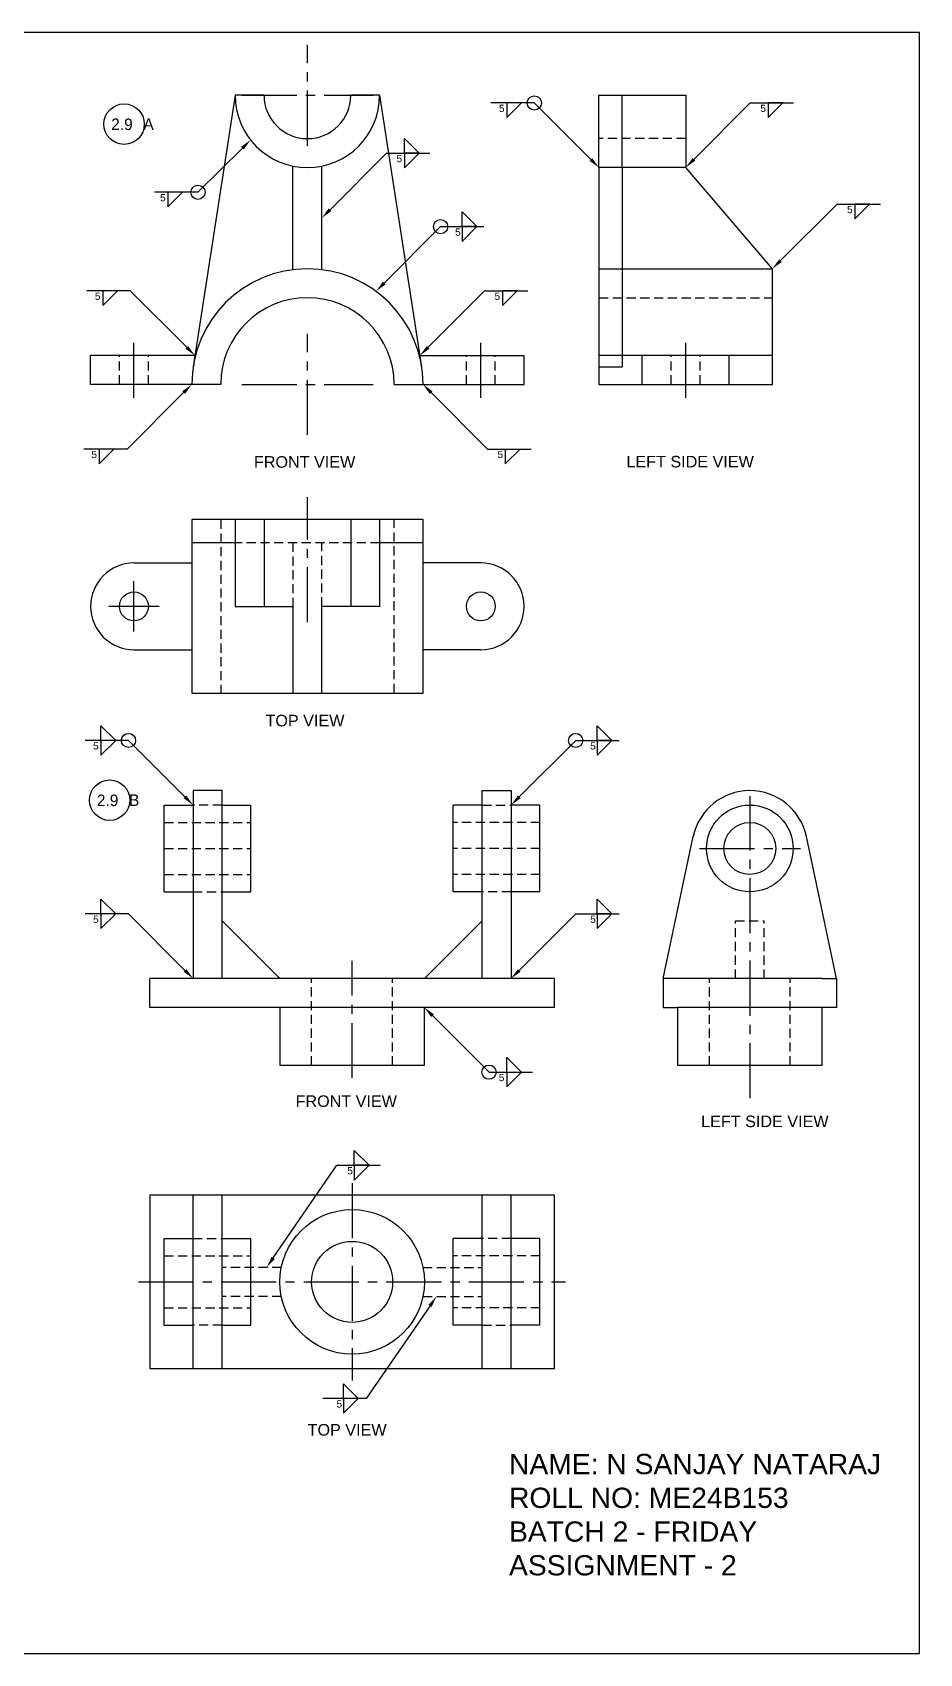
# Model space of a CAD drawing. Header units: millimetres. Extents: x 3223 to 4091, y 1443 to 2004.
# Drawn here: x 3784 to 4091, y 1443 to 2004 of the extents above; entities that cross this region are included whole.
import ezdxf
from ezdxf import colors
from ezdxf.entities.mleader import LeaderData, LeaderLine
from ezdxf.math import Vec2, Vec3

# ---------------------------------------------------------------- set-up
doc = ezdxf.new("R2010")
doc.units = ezdxf.units.MM
doc.linetypes.add('CENTER2', pattern=[28.575, 19.05, -3.175, 3.175, -3.175])
doc.linetypes.add('HIDDEN2', pattern=[4.7625, 3.175, -1.5875])
doc.styles.get("Standard").update_dxf_attribs({"font": 'arial.ttf'})

msp = doc.modelspace()

# ---------------------------------------------------------------- linework, layer by layer
for p, q in [((4091.16, 2004.1), (3223.18, 2004.1)), ((4091.16, 1443.38), (4091.16, 2004.1)), ((3854.36, 1982.35), (3839.83, 1888.47)), ((3864.36, 1982.35), (3854.36, 1982.35)), ((3904.36, 1982.35), (3894.36, 1982.35)), ((3904.36, 1982.35), (3918.89, 1888.47)), ((3980.23, 1982.35), (4010.23, 1982.35)), ((3980.23, 1957.35), (3980.23, 1982.35)), ((3988.23, 1957.35), (3988.23, 1982.35)), ((4010.23, 1982.35), (4010.23, 1957.35)), ((3874.36, 1922.04), (3874.36, 1957.86)), ((3884.36, 1922.04), (3884.36, 1957.86)), ((4010.23, 1957.35), (3980.23, 1957.35)), ((3980.23, 1957.35), (3980.23, 1882.35)), ((3988.23, 1957.35), (3988.23, 1888.47)), ((4040.23, 1922.35), (4010.23, 1957.35)), ((3980.23, 1922.35), (4040.23, 1922.35)), ((4040.23, 1892.35), (4040.23, 1922.35)), ((3840.44, 1892.35), (3804.36, 1892.35)), ((3804.36, 1882.35), (3804.36, 1892.35)), ((3918.29, 1892.35), (3954.36, 1892.35)), ((3954.36, 1882.35), (3954.36, 1892.35)), ((4040.23, 1892.35), (3980.23, 1892.35)), ((3995.23, 1882.35), (3995.23, 1892.35)), ((4025.23, 1882.35), (4025.23, 1892.35)), ((4040.23, 1882.35), (4040.23, 1892.35)), ((3980.23, 1888.47), (3988.23, 1888.47)), ((3849.36, 1882.35), (3804.36, 1882.35)), ((3909.36, 1882.35), (3954.36, 1882.35)), ((3980.23, 1882.35), (4040.23, 1882.35)), ((3919.36, 1835.59), (3839.36, 1835.59)), ((3839.36, 1835.59), (3839.36, 1775.59)), ((3854.36, 1835.59), (3854.36, 1805.59)), ((3864.36, 1835.59), (3864.36, 1805.59)), ((3894.36, 1835.59), (3894.36, 1805.59)), ((3904.36, 1835.59), (3904.36, 1805.59)), ((3919.36, 1775.59), (3919.36, 1835.59)), ((3854.36, 1827.59), (3839.36, 1827.59)), ((3919.36, 1827.59), (3904.36, 1827.59)), ((3819.36, 1820.59), (3839.36, 1820.59)), ((3939.36, 1820.59), (3919.36, 1820.59)), ((3854.36, 1805.59), (3874.36, 1805.59)), ((3874.36, 1805.59), (3874.36, 1775.59)), ((3884.36, 1775.59), (3884.36, 1805.59)), ((3904.36, 1805.59), (3884.36, 1805.59)), ((3819.36, 1790.59), (3839.36, 1790.59)), ((3939.36, 1790.59), (3919.36, 1790.59)), ((3839.36, 1775.59), (3919.36, 1775.59)), ((3849.83, 1741.85), (3839.83, 1741.85)), ((3839.83, 1741.85), (3839.83, 1676.85)), ((3849.83, 1721.85), (3849.83, 1741.85)), ((3939.83, 1721.85), (3939.83, 1741.85)), ((3939.83, 1741.85), (3949.83, 1741.85)), ((3949.83, 1741.85), (3949.83, 1676.85)), ((3829.83, 1736.85), (3839.83, 1736.85)), ((3829.83, 1706.85), (3829.83, 1736.85)), ((3849.83, 1736.85), (3859.83, 1736.85)), ((3859.83, 1706.85), (3859.83, 1736.85)), ((3929.83, 1706.85), (3929.83, 1736.85)), ((3939.83, 1736.85), (3929.83, 1736.85)), ((3959.83, 1736.85), (3949.83, 1736.85)), ((3959.83, 1706.85), (3959.83, 1736.85)), ((3849.83, 1676.85), (3849.83, 1721.85)), ((3939.83, 1676.85), (3939.83, 1721.85)), ((4002.43, 1676.85), (4012.87, 1726.01)), ((4062.43, 1676.85), (4051.99, 1726.01)), ((3829.83, 1706.85), (3839.83, 1706.85)), ((3849.83, 1706.85), (3859.83, 1706.85)), ((3939.83, 1706.85), (3929.83, 1706.85)), ((3959.83, 1706.85), (3949.83, 1706.85)), ((3849.83, 1676.85), (3849.83, 1696.85)), ((3849.83, 1696.85), (3869.83, 1676.85)), ((3939.83, 1696.85), (3919.83, 1676.85)), ((3939.83, 1676.85), (3939.83, 1696.85)), ((3964.83, 1676.85), (3824.83, 1676.85)), ((3824.83, 1666.85), (3824.83, 1676.85)), ((3964.83, 1666.85), (3964.83, 1676.85)), ((4007.43, 1676.85), (4002.43, 1676.85)), ((4002.43, 1676.85), (4002.43, 1666.85)), ((4057.43, 1676.85), (4007.43, 1676.85)), ((4057.43, 1676.85), (4062.43, 1676.85)), ((4062.43, 1676.85), (4062.43, 1666.85)), ((3964.83, 1666.85), (3824.83, 1666.85)), ((3869.83, 1666.85), (3869.83, 1646.85)), ((3919.83, 1646.85), (3919.83, 1666.85)), ((4002.43, 1666.85), (4007.43, 1666.85)), ((4057.43, 1666.85), (4007.43, 1666.85)), ((4007.43, 1666.85), (4007.43, 1646.85)), ((4057.43, 1646.85), (4057.43, 1666.85)), ((4062.43, 1666.85), (4057.43, 1666.85)), ((3869.83, 1646.85), (3919.83, 1646.85)), ((4007.43, 1646.85), (4057.43, 1646.85)), ((3964.83, 1601.94), (3824.83, 1601.94)), ((3824.83, 1601.94), (3824.83, 1541.94)), ((3839.83, 1541.94), (3839.83, 1601.94)), ((3849.83, 1541.94), (3849.83, 1601.94)), ((3939.83, 1541.94), (3939.83, 1601.94)), ((3949.83, 1541.94), (3949.83, 1601.94)), ((3964.83, 1571.94), (3964.83, 1601.94)), ((3829.83, 1556.94), (3829.83, 1586.94)), ((3829.83, 1586.94), (3839.83, 1586.94)), ((3849.83, 1586.94), (3859.83, 1586.94)), ((3859.83, 1556.94), (3859.83, 1586.94)), ((3929.83, 1556.94), (3929.83, 1586.94)), ((3939.83, 1586.94), (3929.83, 1586.94)), ((3959.83, 1586.94), (3949.83, 1586.94)), ((3959.83, 1556.94), (3959.83, 1586.94)), ((3964.83, 1541.94), (3964.83, 1571.94)), ((3829.83, 1556.94), (3839.83, 1556.94)), ((3849.83, 1556.94), (3859.83, 1556.94)), ((3939.83, 1556.94), (3929.83, 1556.94)), ((3959.83, 1556.94), (3949.83, 1556.94)), ((3824.83, 1541.94), (3894.83, 1541.94)), ((3894.83, 1541.94), (3964.83, 1541.94)), ((3223.18, 1443.38), (4091.16, 1443.38))]:
    msp.add_line(p, q)
at = {"linetype": 'CENTER2'}
for p, q in [((3879.36, 1964.91), (3879.36, 1999.8)), ((3856.63, 1982.35), (3902.1, 1982.35)), ((3819.36, 1877.72), (3819.36, 1896.9)), ((3879.36, 1864.91), (3879.36, 1899.8)), ((3939.36, 1877.72), (3939.36, 1896.9)), ((4010.23, 1877.72), (4010.23, 1896.9)), ((3856.63, 1882.35), (3902.1, 1882.35)), ((3879.36, 1800.14), (3879.36, 1843.39)), ((3819.36, 1796.87), (3819.36, 1814.31)), ((3828.09, 1805.59), (3810.64, 1805.59)), ((4032.49, 1635.43), (4032.49, 1739.91)), ((4015.02, 1721.85), (4049.95, 1721.85)), ((3894.83, 1642.4), (3894.83, 1682.96)), ((3894.83, 1606.11), (3894.83, 1537.78)), ((3820.94, 1571.94), (3968.71, 1571.94))]:
    msp.add_line(p, q, dxfattribs=at)
at = {"color": 3}
for p, q in [((3948.35, 1979.71), (3948.35, 1974.62)), ((3948.35, 1974.62), (3953.43, 1979.71)), ((4043.85, 1979.71), (4038.77, 1979.71)), ((4038.77, 1979.71), (4038.77, 1974.62)), ((4038.77, 1974.62), (4043.85, 1979.71)), ((3912.9, 1962.31), (3912.9, 1967.4)), ((3912.9, 1967.4), (3917.99, 1962.31)), ((3917.99, 1962.31), (3912.9, 1962.31)), ((3912.9, 1962.31), (3912.9, 1957.22)), ((3912.9, 1957.22), (3917.99, 1962.31)), ((3831.1, 1948.81), (3831.1, 1943.72)), ((3831.1, 1943.72), (3836.19, 1948.81)), ((3932.89, 1936.92), (3932.89, 1942.01)), ((3932.89, 1942.01), (3937.98, 1936.92)), ((4073.85, 1944.71), (4068.77, 1944.71)), ((4068.77, 1944.71), (4068.77, 1939.62)), ((4068.77, 1939.62), (4073.85, 1944.71)), ((3937.98, 1936.92), (3932.89, 1936.92)), ((3932.89, 1936.92), (3932.89, 1931.83)), ((3932.89, 1931.83), (3937.98, 1936.92)), ((3808.55, 1914.71), (3808.55, 1909.62)), ((3808.55, 1909.62), (3813.64, 1914.71)), ((3951.92, 1914.71), (3946.83, 1914.71)), ((3946.83, 1914.71), (3946.83, 1909.62)), ((3946.83, 1909.62), (3951.92, 1914.71)), ((3807.34, 1859.99), (3807.34, 1854.9)), ((3807.34, 1854.9), (3812.43, 1859.99)), ((3947.83, 1859.99), (3947.83, 1854.9)), ((3947.83, 1854.9), (3952.92, 1859.99)), ((3807.94, 1759.21), (3807.94, 1764.3)), ((3807.94, 1764.3), (3813.03, 1759.21)), ((3979.63, 1759.21), (3979.63, 1764.3)), ((3979.63, 1764.3), (3984.72, 1759.21)), ((3807.94, 1759.21), (3807.94, 1754.13)), ((3807.94, 1754.13), (3813.03, 1759.21)), ((3984.72, 1759.21), (3979.63, 1759.21)), ((3979.63, 1759.21), (3979.63, 1754.13)), ((3979.63, 1754.13), (3984.72, 1759.21)), ((3807.94, 1699.21), (3807.94, 1704.3)), ((3807.94, 1704.3), (3813.03, 1699.21)), ((3807.94, 1699.21), (3807.94, 1694.13)), ((3807.94, 1694.13), (3813.03, 1699.21)), ((3979.63, 1699.21), (3979.63, 1704.3)), ((3979.63, 1704.3), (3984.72, 1699.21)), ((3984.72, 1699.21), (3979.63, 1699.21)), ((3979.63, 1699.21), (3979.63, 1694.13)), ((3979.63, 1694.13), (3984.72, 1699.21)), ((3948.3, 1644.49), (3948.3, 1649.58)), ((3948.3, 1649.58), (3953.38, 1644.49)), ((3948.3, 1644.49), (3948.3, 1639.41)), ((3948.3, 1639.41), (3953.38, 1644.49)), ((3895.59, 1612.27), (3895.59, 1617.36)), ((3895.59, 1617.36), (3900.68, 1612.27)), ((3900.68, 1612.27), (3895.59, 1612.27)), ((3895.59, 1612.27), (3895.59, 1607.18)), ((3895.59, 1607.18), (3900.68, 1612.27)), ((3891.88, 1531.61), (3891.88, 1536.7)), ((3891.88, 1536.7), (3896.97, 1531.61)), ((3896.97, 1531.61), (3891.88, 1531.61)), ((3891.88, 1531.61), (3891.88, 1526.53)), ((3891.88, 1526.53), (3896.97, 1531.61))]:
    msp.add_line(p, q, dxfattribs=at)
at = {"linetype": 'HIDDEN2'}
for p, q in [((4010.23, 1967.35), (3980.23, 1967.35)), ((3980.23, 1912.35), (4040.23, 1912.35)), ((3814.36, 1882.35), (3814.36, 1892.35)), ((3824.36, 1882.35), (3824.36, 1892.35)), ((3934.36, 1882.35), (3934.36, 1892.35)), ((3944.36, 1882.35), (3944.36, 1892.35)), ((4005.23, 1882.35), (4005.23, 1892.35)), ((4015.23, 1882.35), (4015.23, 1892.35)), ((3849.36, 1835.59), (3849.36, 1775.59)), ((3909.36, 1775.59), (3909.36, 1835.59)), ((3904.36, 1827.59), (3854.36, 1827.59)), ((3874.36, 1827.59), (3874.36, 1805.59)), ((3884.36, 1805.59), (3884.36, 1827.59)), ((3849.83, 1736.85), (3839.83, 1736.85)), ((3939.83, 1736.85), (3949.83, 1736.85)), ((3829.83, 1730.85), (3859.83, 1730.85)), ((3959.83, 1730.85), (3929.83, 1730.85)), ((3829.83, 1721.85), (3859.83, 1721.85)), ((3959.83, 1721.85), (3929.83, 1721.85)), ((3829.83, 1712.85), (3859.83, 1712.85)), ((3959.83, 1712.85), (3929.83, 1712.85)), ((3839.83, 1706.85), (3849.83, 1706.85)), ((3949.83, 1706.85), (3939.83, 1706.85)), ((4027.43, 1696.85), (4037.43, 1696.85)), ((4027.43, 1676.85), (4027.43, 1696.85)), ((4037.43, 1676.85), (4037.43, 1696.85)), ((3880.83, 1646.85), (3880.83, 1676.85)), ((3908.83, 1646.85), (3908.83, 1676.85)), ((4018.43, 1646.85), (4018.43, 1676.85)), ((4046.43, 1646.85), (4046.43, 1676.85)), ((3839.83, 1586.94), (3849.83, 1586.94)), ((3949.83, 1586.94), (3939.83, 1586.94)), ((3829.83, 1580.94), (3859.83, 1580.94)), ((3870.33, 1576.94), (3849.83, 1576.94)), ((3919.32, 1576.94), (3939.83, 1576.94)), ((3959.83, 1580.94), (3929.83, 1580.94)), ((3870.33, 1566.94), (3849.83, 1566.94)), ((3919.32, 1566.94), (3939.83, 1566.94)), ((3829.83, 1562.94), (3859.83, 1562.94)), ((3959.83, 1562.94), (3929.83, 1562.94)), ((3849.83, 1556.94), (3839.83, 1556.94)), ((3939.83, 1556.94), (3949.83, 1556.94))]:
    msp.add_line(p, q, dxfattribs=at)
for centre, radius in [((3815.92, 1972.37), 7), ((3819.36, 1805.59), 5), ((3939.36, 1805.59), 5), ((3810.95, 1738.54), 7), ((4032.43, 1721.85), 15), ((4032.43, 1721.85), 9), ((3894.83, 1571.94), 25), ((3894.83, 1571.94), 14)]:
    msp.add_circle(centre, radius)
at = {"color": 3}
for centre in [(3957.87, 1979.71), (3841.49, 1948.81), (3925.45, 1936.92), (3817.47, 1759.21), (3972.19, 1759.21), (3942.19, 1644.49)]:
    msp.add_circle(centre, 2.46, dxfattribs=at)
for centre, radius, start, end in [((3879.36, 1982.35), 25, 180, 0), ((3879.36, 1982.35), 15, 180, 0), ((3879.36, 1882.35), 40, 0, 180), ((3879.36, 1882.35), 30, 0, 180), ((3819.36, 1805.59), 15, 90, 270), ((3939.36, 1805.59), 15, 270, 90), ((4032.43, 1721.85), 20, 11.9868, 168.0132)]:
    msp.add_arc(centre, radius, start, end)

# ---------------------------------------------------------------- texts
at = {"attachment_point": 1}
for s, width, gutter_width, insert, char_height in [('\\pxqd;{\\Famgdtans|c0;2.9}', 9.0881, 12.5, (3811.48, 1974.32), 4), ('\\pxqd;{\\Famgdtans|c0;A}', 6.0293, 12.5, (3822.62, 1974.4), 4), ('{\\C3;5}', 2.1858, 12.5, (3945.63, 1979.09), 2.5), ('{\\C3;5}', 2.1858, 12.5, (4036.05, 1979.09), 2.5), ('{\\C3;5}', 2.1858, 12.5, (3910.18, 1961.69), 2.5), ('{\\C3;5}', 2.1858, 12.5, (3828.38, 1948.19), 2.5), ('{\\C3;5}', 2.1858, 12.5, (4066.05, 1944.09), 2.5), ('{\\C3;5}', 2.1858, 12.5, (3805.83, 1914.09), 2.5), ('{\\C3;5}', 2.1858, 12.5, (3944.11, 1914.09), 2.5), ('{\\C3;5}', 2.1858, 12.5, (3804.62, 1859.37), 2.5), ('FRONT VIEW', 58.961, 12.5, (3860.86, 1857.54), 4), ('{\\C3;5}', 2.1858, 12.5, (3945.12, 1859.37), 2.5), ('LEFT SIDE VIEW', 58.961, 12.5, (3989.73, 1857.64), 4), ('TOP VIEW', 58.961, 12.5, (3864.86, 1768.07), 4), ('{\\C3;5}', 2.1858, 12.5, (3805.22, 1758.59), 2.5), ('\\pxqd;{\\Famgdtans|c0;2.9}', 9.0881, 12.5, (3806.51, 1740.49), 4), ('\\pxqd;{\\Famgdtans|c0;B}', 6.0293, 12.5, (3817.65, 1740.57), 4), ('{\\C3;5}', 2.1858, 12.5, (3805.22, 1698.59), 2.5), ('{\\C3;5}', 2.1858, 12.5, (3945.58, 1643.87), 2.5), ('FRONT VIEW', 58.961, 12.5, (3875.27, 1636.46), 4), ('LEFT SIDE VIEW', 58.961, 12.5, (4015.59, 1629.47), 4), ('TOP VIEW', 58.961, 12.5, (3879.44, 1522.77), 4), ('NAME: N SANJAY NATARAJ\\PROLL NO: ME24B153\\PBATCH 2 - FRIDAY\\PASSIGNMENT - 2', 223.6501, 1, (3949.11, 1512.43), 7)]:
    msp.add_mtext_dynamic_manual_height_columns(s, width=width, gutter_width=gutter_width, heights=[0], dxfattribs=dict(at, insert=insert, char_height=char_height))
at = {"color": 3, "char_height": 2.5, "attachment_point": 1}
for s, insert in [('5', (3930.45, 1936.3)), ('{\\C3;5}', (3977.19, 1758.59)), ('{\\C3;5}', (3977.19, 1698.59)), ('{\\C3;5}', (3893.15, 1611.65)), ('{\\C3;5}', (3889.43, 1530.99))]:
    msp.add_mtext_dynamic_manual_height_columns(s, width=2.1858, gutter_width=12.5, heights=[0], dxfattribs=dict(at, insert=insert))

# ---------------------------------------------------------------- leaders
at = {"color": 3}
ml = msp.add_multileader_mtext('Standard', dxfattribs=at)
ml.set_content('', color=3)
ml.set_leader_properties(color=3)
ml.build(insert=Vec2(0, 0))
ml.multileader.update_dxf_attribs({"dogleg_length": 15})
ctx = ml.context
ctx.base_point, ctx.plane_origin = Vec3(3938.87, 1979.71), Vec3(3980.23, 1957.35)
ctx.text_align_type = 2
notes = []
notes.append((ctx, [(0, (1, 1, 0), (3957.87, 1979.71), (-1, 0), 15, [(0, [(3980.23, 1957.35)], 0, [])])]))
ctx.mtext.insert, ctx.mtext.alignment, ctx.mtext.flow_direction = Vec3(3940.87, 1981.71), 3, 5
ml = msp.add_multileader_mtext('Standard', dxfattribs=at)
ml.set_content('', color=3)
ml.set_leader_properties(color=3)
ml.build(insert=Vec2(0, 0))
ml.multileader.update_dxf_attribs({"dogleg_length": 15})
ctx = ml.context
ctx.base_point, ctx.plane_origin = Vec3(3938.87, 1979.71), Vec3(3980.23, 1957.35)
ctx.text_align_type = 2
notes.append((ctx, [(0, (1, 1, 0), (3957.87, 1979.71), (-1, 0), 15, [(0, [(3980.23, 1957.35)], 0, [])])]))
ctx.mtext.insert, ctx.mtext.alignment, ctx.mtext.flow_direction = Vec3(3940.87, 1981.71), 3, 5
ml = msp.add_multileader_mtext('Standard', dxfattribs=at)
ml.set_content('', color=3)
ml.set_leader_properties(color=3)
ml.build(insert=Vec2(0, 0))
ml.multileader.update_dxf_attribs({"dogleg_length": 15})
ctx = ml.context
ctx.base_point, ctx.plane_origin = Vec3(4047.59, 1979.71), Vec3(4010.23, 1957.35)
notes.append((ctx, [(0, (1, 1, 0), (4032.59, 1979.71), (1, 0), 15, [(0, [(4010.23, 1957.35)], 0, [])])]))
ctx.mtext.insert, ctx.mtext.flow_direction = Vec3(4049.59, 1981.71), 5
ml = msp.add_multileader_mtext('Standard', dxfattribs=at)
ml.set_content('', color=3)
ml.set_leader_properties(color=3)
ml.build(insert=Vec2(0, 0))
ml.multileader.update_dxf_attribs({"dogleg_length": 15})
ctx = ml.context
ctx.base_point, ctx.plane_origin = Vec3(4047.59, 1979.71), Vec3(4010.23, 1957.35)
notes.append((ctx, [(0, (1, 1, 0), (4032.59, 1979.71), (1, 0), 15, [(0, [(4010.23, 1957.35)], 0, [])])]))
ctx.mtext.insert, ctx.mtext.flow_direction = Vec3(4049.59, 1981.71), 5
ml = msp.add_multileader_mtext('Standard')
ml.set_content('', color=3)
ml.set_leader_properties(color=3)
ml.build(insert=Vec2(0, 0))
ml.multileader.update_dxf_attribs({"dogleg_length": 15})
ctx = ml.context
ctx.base_point, ctx.plane_origin = Vec3(3822.49, 1948.81), Vec3(3859.71, 1966.9)
ctx.text_align_type = 2
notes.append((ctx, [(0, (1, 1, 0), (3841.49, 1948.81), (-1, 0), 15, [(0, [(3859.71, 1966.9)], 0, [])])]))
ctx.mtext.insert, ctx.mtext.alignment, ctx.mtext.flow_direction = Vec3(3824.49, 1950.81), 3, 5
ml = msp.add_multileader_mtext('Standard', dxfattribs=at)
ml.set_content('', color=3)
ml.set_leader_properties(color=3)
ml.build(insert=Vec2(0, 0))
ml.multileader.update_dxf_attribs({"dogleg_length": 15})
ctx = ml.context
ctx.base_point, ctx.plane_origin = Vec3(3921.72, 1962.31), Vec3(3884.36, 1939.95)
notes.append((ctx, [(0, (1, 1, 0), (3906.72, 1962.31), (1, 0), 15, [(0, [(3884.36, 1939.95)], 0, [])])]))
ctx.mtext.insert, ctx.mtext.flow_direction = Vec3(3923.72, 1964.31), 5
ml = msp.add_multileader_mtext('Standard', dxfattribs=at)
ml.set_content('', color=3)
ml.set_leader_properties(color=3)
ml.build(insert=Vec2(0, 0))
ml.multileader.update_dxf_attribs({"dogleg_length": 15})
ctx = ml.context
ctx.base_point, ctx.plane_origin = Vec3(4077.59, 1944.71), Vec3(4040.23, 1922.35)
notes.append((ctx, [(0, (1, 1, 0), (4062.59, 1944.71), (1, 0), 15, [(0, [(4040.23, 1922.35)], 0, [])])]))
ctx.mtext.insert, ctx.mtext.flow_direction = Vec3(4079.59, 1946.71), 5
ml = msp.add_multileader_mtext('Standard', dxfattribs=at)
ml.set_content('', color=3)
ml.set_leader_properties(color=3)
ml.build(insert=Vec2(0, 0))
ml.multileader.update_dxf_attribs({"dogleg_length": 15})
ctx = ml.context
ctx.base_point, ctx.plane_origin = Vec3(4077.59, 1944.71), Vec3(4040.23, 1922.35)
notes.append((ctx, [(0, (1, 1, 0), (4062.59, 1944.71), (1, 0), 15, [(0, [(4040.23, 1922.35)], 0, [])])]))
ctx.mtext.insert, ctx.mtext.flow_direction = Vec3(4079.59, 1946.71), 5
ml = msp.add_multileader_mtext('Standard', dxfattribs=at)
ml.set_content('', color=3)
ml.set_leader_properties(color=3)
ml.build(insert=Vec2(0, 0))
ml.multileader.update_dxf_attribs({"dogleg_length": 15})
ctx = ml.context
ctx.base_point, ctx.plane_origin = Vec3(3940.45, 1936.92), Vec3(3903.09, 1914.56)
notes.append((ctx, [(0, (1, 1, 0), (3925.45, 1936.92), (1, 0), 15, [(0, [(3903.09, 1914.56)], 0, [])])]))
ctx.mtext.insert, ctx.mtext.flow_direction = Vec3(3942.45, 1938.92), 5
ml = msp.add_multileader_mtext('Standard', dxfattribs=at)
ml.set_content('', color=3)
ml.set_leader_properties(color=3)
ml.build(insert=Vec2(0, 0))
ml.multileader.update_dxf_attribs({"dogleg_length": 15})
ctx = ml.context
ctx.base_point, ctx.plane_origin = Vec3(3799.08, 1914.71), Vec3(3840.44, 1892.35)
ctx.text_align_type = 2
notes.append((ctx, [(0, (1, 1, 0), (3818.08, 1914.71), (-1, 0), 15, [(0, [(3840.44, 1892.35)], 0, [])])]))
ctx.mtext.insert, ctx.mtext.alignment, ctx.mtext.flow_direction = Vec3(3801.08, 1916.71), 3, 5
ml = msp.add_multileader_mtext('Standard', dxfattribs=at)
ml.set_content('', color=3)
ml.set_leader_properties(color=3)
ml.build(insert=Vec2(0, 0))
ml.multileader.update_dxf_attribs({"dogleg_length": 15})
ctx = ml.context
ctx.base_point, ctx.plane_origin = Vec3(3799.08, 1914.71), Vec3(3840.44, 1892.35)
ctx.text_align_type = 2
notes.append((ctx, [(0, (1, 1, 0), (3818.08, 1914.71), (-1, 0), 15, [(0, [(3840.44, 1892.35)], 0, [])])]))
ctx.mtext.insert, ctx.mtext.alignment, ctx.mtext.flow_direction = Vec3(3801.08, 1916.71), 3, 5
ml = msp.add_multileader_mtext('Standard', dxfattribs=at)
ml.set_content('', color=3)
ml.set_leader_properties(color=3)
ml.build(insert=Vec2(0, 0))
ml.multileader.update_dxf_attribs({"dogleg_length": 15})
ctx = ml.context
ctx.base_point, ctx.plane_origin = Vec3(3955.65, 1914.71), Vec3(3918.29, 1892.35)
notes.append((ctx, [(0, (1, 1, 0), (3940.65, 1914.71), (1, 0), 15, [(0, [(3918.29, 1892.35)], 0, [])])]))
ctx.mtext.insert, ctx.mtext.flow_direction = Vec3(3957.65, 1916.71), 5
ml = msp.add_multileader_mtext('Standard', dxfattribs=at)
ml.set_content('', color=3)
ml.set_leader_properties(color=3)
ml.build(insert=Vec2(0, 0))
ml.multileader.update_dxf_attribs({"dogleg_length": 15})
ctx = ml.context
ctx.base_point, ctx.plane_origin = Vec3(3955.65, 1914.71), Vec3(3918.29, 1892.35)
notes.append((ctx, [(0, (1, 1, 0), (3940.65, 1914.71), (1, 0), 15, [(0, [(3918.29, 1892.35)], 0, [])])]))
ctx.mtext.insert, ctx.mtext.flow_direction = Vec3(3957.65, 1916.71), 5
ml = msp.add_multileader_mtext('Standard', dxfattribs=at)
ml.set_content('', color=3)
ml.set_leader_properties(color=3)
ml.build(insert=Vec2(0, 0))
ml.multileader.update_dxf_attribs({"dogleg_length": 15})
ctx = ml.context
ctx.base_point, ctx.plane_origin = Vec3(3798, 1859.99), Vec3(3839.36, 1882.35)
ctx.text_align_type = 2
notes.append((ctx, [(0, (1, 1, 0), (3817, 1859.99), (-1, 0), 15, [(0, [(3839.36, 1882.35)], 0, [])])]))
ctx.mtext.insert, ctx.mtext.alignment, ctx.mtext.flow_direction = Vec3(3800, 1861.99), 3, 5
ml = msp.add_multileader_mtext('Standard', dxfattribs=at)
ml.set_content('', color=3)
ml.set_leader_properties(color=3)
ml.build(insert=Vec2(0, 0))
ml.multileader.update_dxf_attribs({"dogleg_length": 15})
ctx = ml.context
ctx.base_point, ctx.plane_origin = Vec3(3798, 1859.99), Vec3(3839.36, 1882.35)
ctx.text_align_type = 2
notes.append((ctx, [(0, (1, 1, 0), (3817, 1859.99), (-1, 0), 15, [(0, [(3839.36, 1882.35)], 0, [])])]))
ctx.mtext.insert, ctx.mtext.alignment, ctx.mtext.flow_direction = Vec3(3800, 1861.99), 3, 5
ml = msp.add_multileader_mtext('Standard', dxfattribs=at)
ml.set_content('', color=3)
ml.set_leader_properties(color=3)
ml.build(insert=Vec2(0, 0))
ml.multileader.update_dxf_attribs({"dogleg_length": 15})
ctx = ml.context
ctx.base_point, ctx.plane_origin = Vec3(3956.72, 1859.99), Vec3(3919.36, 1882.35)
notes.append((ctx, [(0, (1, 1, 0), (3941.72, 1859.99), (1, 0), 15, [(0, [(3919.36, 1882.35)], 0, [])])]))
ctx.mtext.insert, ctx.mtext.flow_direction = Vec3(3958.72, 1861.99), 5
ml = msp.add_multileader_mtext('Standard', dxfattribs=at)
ml.set_content('', color=3)
ml.set_leader_properties(color=3)
ml.build(insert=Vec2(0, 0))
ml.multileader.update_dxf_attribs({"dogleg_length": 15})
ctx = ml.context
ctx.base_point, ctx.plane_origin = Vec3(3956.72, 1859.99), Vec3(3919.36, 1882.35)
notes.append((ctx, [(0, (1, 1, 0), (3941.72, 1859.99), (1, 0), 15, [(0, [(3919.36, 1882.35)], 0, [])])]))
ctx.mtext.insert, ctx.mtext.flow_direction = Vec3(3958.72, 1861.99), 5
ml = msp.add_multileader_mtext('Standard', dxfattribs=at)
ml.set_content('', color=3)
ml.set_leader_properties(color=3)
ml.build(insert=Vec2(0, 0))
ml.multileader.update_dxf_attribs({"dogleg_length": 15})
ctx = ml.context
ctx.base_point, ctx.plane_origin = Vec3(3798.47, 1759.21), Vec3(3839.83, 1736.85)
ctx.text_align_type = 2
notes.append((ctx, [(0, (1, 1, 0), (3817.47, 1759.21), (-1, 0), 15, [(0, [(3839.83, 1736.85)], 0, [])])]))
ctx.mtext.insert, ctx.mtext.alignment, ctx.mtext.flow_direction = Vec3(3800.47, 1761.21), 3, 5
ml = msp.add_multileader_mtext('Standard', dxfattribs=at)
ml.set_content('', color=3)
ml.set_leader_properties(color=3)
ml.build(insert=Vec2(0, 0))
ml.multileader.update_dxf_attribs({"dogleg_length": 15})
ctx = ml.context
ctx.base_point, ctx.plane_origin = Vec3(3798.47, 1759.21), Vec3(3839.83, 1736.85)
ctx.text_align_type = 2
notes.append((ctx, [(0, (1, 1, 0), (3817.47, 1759.21), (-1, 0), 15, [(0, [(3839.83, 1736.85)], 0, [])])]))
ctx.mtext.insert, ctx.mtext.alignment, ctx.mtext.flow_direction = Vec3(3800.47, 1761.21), 3, 5
ml = msp.add_multileader_mtext('Standard', dxfattribs=at)
ml.set_content('', color=3)
ml.set_leader_properties(color=3)
ml.build(insert=Vec2(0, 0))
ml.multileader.update_dxf_attribs({"dogleg_length": 15})
ctx = ml.context
ctx.base_point, ctx.plane_origin = Vec3(3987.19, 1759.21), Vec3(3949.83, 1736.85)
notes.append((ctx, [(0, (1, 1, 0), (3972.19, 1759.21), (1, 0), 15, [(0, [(3949.83, 1736.85)], 0, [])])]))
ctx.mtext.insert, ctx.mtext.flow_direction = Vec3(3989.19, 1761.21), 5
ml = msp.add_multileader_mtext('Standard', dxfattribs=at)
ml.set_content('', color=3)
ml.set_leader_properties(color=3)
ml.build(insert=Vec2(0, 0))
ml.multileader.update_dxf_attribs({"dogleg_length": 15})
ctx = ml.context
ctx.base_point, ctx.plane_origin = Vec3(3798.47, 1699.21), Vec3(3839.83, 1676.85)
ctx.text_align_type = 2
notes.append((ctx, [(0, (1, 1, 0), (3817.47, 1699.21), (-1, 0), 15, [(0, [(3839.83, 1676.85)], 0, [])])]))
ctx.mtext.insert, ctx.mtext.alignment, ctx.mtext.flow_direction = Vec3(3800.47, 1701.21), 3, 5
ml = msp.add_multileader_mtext('Standard', dxfattribs=at)
ml.set_content('', color=3)
ml.set_leader_properties(color=3)
ml.build(insert=Vec2(0, 0))
ml.multileader.update_dxf_attribs({"dogleg_length": 15})
ctx = ml.context
ctx.base_point, ctx.plane_origin = Vec3(3798.47, 1699.21), Vec3(3839.83, 1676.85)
ctx.text_align_type = 2
notes.append((ctx, [(0, (1, 1, 0), (3817.47, 1699.21), (-1, 0), 15, [(0, [(3839.83, 1676.85)], 0, [])])]))
ctx.mtext.insert, ctx.mtext.alignment, ctx.mtext.flow_direction = Vec3(3800.47, 1701.21), 3, 5
ml = msp.add_multileader_mtext('Standard', dxfattribs=at)
ml.set_content('', color=3)
ml.set_leader_properties(color=3)
ml.build(insert=Vec2(0, 0))
ml.multileader.update_dxf_attribs({"dogleg_length": 15})
ctx = ml.context
ctx.base_point, ctx.plane_origin = Vec3(3987.19, 1699.21), Vec3(3949.83, 1676.85)
notes.append((ctx, [(0, (1, 1, 0), (3972.19, 1699.21), (1, 0), 15, [(0, [(3949.83, 1676.85)], 0, [])])]))
ctx.mtext.insert, ctx.mtext.flow_direction = Vec3(3989.19, 1701.21), 5
ml = msp.add_multileader_mtext('Standard', dxfattribs=at)
ml.set_content('', color=3)
ml.set_leader_properties(color=3)
ml.build(insert=Vec2(0, 0))
ml.multileader.update_dxf_attribs({"dogleg_length": 15})
ctx = ml.context
ctx.base_point, ctx.plane_origin = Vec3(3957.19, 1644.49), Vec3(3919.83, 1666.85)
notes.append((ctx, [(0, (1, 1, 0), (3942.19, 1644.49), (1, 0), 15, [(0, [(3919.83, 1666.85)], 0, [])])]))
ctx.mtext.insert, ctx.mtext.flow_direction = Vec3(3959.19, 1646.49), 5
ml = msp.add_multileader_mtext('Standard', dxfattribs=at)
ml.set_content('', color=3)
ml.set_leader_properties(color=3)
ml.build(insert=Vec2(0, 0))
ml.multileader.update_dxf_attribs({"dogleg_length": 15})
ctx = ml.context
ctx.base_point, ctx.plane_origin = Vec3(3957.19, 1644.49), Vec3(3919.83, 1666.85)
notes.append((ctx, [(0, (1, 1, 0), (3942.19, 1644.49), (1, 0), 15, [(0, [(3919.83, 1666.85)], 0, [])])]))
ctx.mtext.insert, ctx.mtext.flow_direction = Vec3(3959.19, 1646.49), 5
ml = msp.add_multileader_mtext('Standard', dxfattribs=at)
ml.set_content('', color=3)
ml.set_leader_properties(color=3)
ml.build(insert=Vec2(0, 0))
ml.multileader.update_dxf_attribs({"dogleg_length": 15})
ctx = ml.context
ctx.base_point, ctx.plane_origin = Vec3(3904.58, 1612.27), Vec3(3865.25, 1576.94)
notes.append((ctx, [(0, (1, 1, 0), (3889.58, 1612.27), (1, 0), 15, [(0, [(3865.25, 1576.94)], 0, [])])]))
ctx.mtext.insert, ctx.mtext.flow_direction = Vec3(3906.58, 1614.27), 5
ml = msp.add_multileader_mtext('Standard', dxfattribs=at)
ml.set_content('', color=3)
ml.set_leader_properties(color=3)
ml.build(insert=Vec2(0, 0))
ml.multileader.update_dxf_attribs({"dogleg_length": 15})
ctx = ml.context
ctx.base_point, ctx.plane_origin = Vec3(3880.72, 1531.61), Vec3(3924.05, 1566.94)
ctx.text_align_type = 2
notes.append((ctx, [(0, (1, 1, 0), (3899.72, 1531.61), (-1, 0), 15, [(0, [(3924.05, 1566.94)], 0, [])])]))
ctx.mtext.insert, ctx.mtext.alignment, ctx.mtext.flow_direction = Vec3(3882.72, 1533.61), 3, 5
for ctx, leaders in notes:
    for number, flags, end, landing, length, lines in leaders:
        leader = LeaderData()
        leader.index, (leader.has_last_leader_line, leader.has_dogleg_vector, leader.attachment_direction) = number, flags
        leader.last_leader_point, leader.dogleg_vector, leader.dogleg_length = Vec3(end), Vec3(landing), length
        for number, points, colour, breaks in lines:
            line = LeaderLine()
            line.index, line.vertices, line.color, line.breaks = number, Vec3.list(points), colors.encode_raw_color(colour), breaks
            leader.lines.append(line)
        ctx.leaders.append(leader)

doc.saveas('drawing.dxf')
